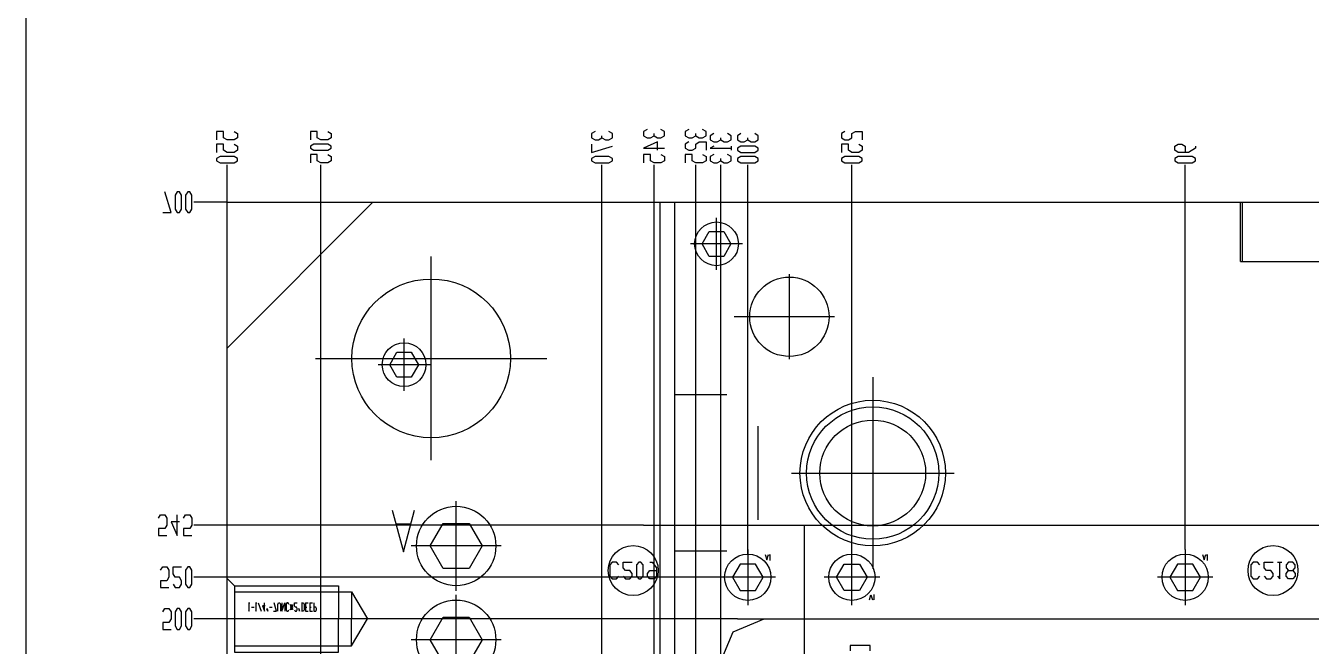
# Model space of a CAD drawing. Header units: millimetres. Extents: x -1 to 1014, y -756 to 757.
# Drawn here: x 10 to 175.8, y 348.3 to 428.3 of the extents above; entities that cross this region are included whole.
import ezdxf

# ---------------------------------------------------------------- set-up
doc = ezdxf.new("R2010")
doc.units = ezdxf.units.MM

# ---------------------------------------------------------------- blocks, each defined once
blk = doc.blocks.new('blockName2')
for points in [[(10.0392, 11.2879), (1013.96, 11.2879), (1013.96, 756.712), (10.0392, 756.712), (10.0392, 11.2879)], [(36.8999, 414.675), (37.3475, 414.406), (37.3475, 413.869), (36.8999, 413.6), (36.0047, 413.6), (35.557, 413.869), (35.557, 414.675), (34.6618, 414.675), (34.6618, 413.6)], [(48.9853, 414.675), (49.4329, 414.406), (49.4329, 413.869), (48.9853, 413.6), (48.0901, 413.6), (47.6425, 413.869), (47.6425, 414.675), (46.7473, 414.675), (46.7473, 413.6)], [(83.4512, 414.675), (83.0035, 414.406), (83.0035, 413.869), (83.4512, 413.6), (83.8988, 413.6), (84.3464, 413.869), (84.3464, 414.137)], [(84.3464, 413.869), (84.794, 413.6), (85.2416, 413.6), (85.6892, 413.869), (85.6892, 414.406), (85.2416, 414.675)], [(90.1653, 414.943), (89.7177, 414.675), (89.7177, 414.137), (90.1653, 413.869), (90.6129, 413.869), (91.0605, 414.137), (91.0605, 414.406)], [(91.0605, 414.137), (91.5081, 413.869), (91.9557, 413.869), (92.4033, 414.137), (92.4033, 414.675), (91.9557, 414.943)], [(95.5366, 414.943), (95.089, 414.675), (95.089, 414.137), (95.5366, 413.869), (95.9842, 413.869), (96.4318, 414.137), (96.4318, 414.406)], [(96.4318, 414.137), (96.8794, 413.869), (97.327, 413.869), (97.7746, 414.137), (97.7746, 414.675), (97.327, 414.943)], [(115.679, 414.675), (115.231, 414.406), (115.231, 413.869), (115.679, 413.6), (116.127, 413.6), (116.574, 413.869), (116.574, 414.406), (117.022, 414.675), (117.917, 414.675), (117.917, 413.6)], [(36.8999, 413.063), (37.3475, 412.795), (37.3475, 412.257), (36.8999, 411.989), (36.0047, 411.989), (35.557, 412.257), (35.557, 413.063), (34.6618, 413.063), (34.6618, 411.989)], [(49.4329, 412.795), (48.9853, 413.063), (47.1949, 413.063), (46.7473, 412.795), (46.7473, 412.526), (47.1949, 412.257), (48.9853, 412.257), (49.4329, 412.526), (49.4329, 412.795)], [(83.0035, 413.063), (83.0035, 411.989), (85.6892, 412.795)], [(91.5081, 412.257), (91.5081, 413.332), (89.7177, 412.526), (92.4033, 412.526)], [(95.5366, 413.332), (95.089, 413.063), (95.089, 412.526), (95.5366, 412.257), (95.9842, 412.257), (96.4318, 412.526), (96.4318, 413.063), (96.8794, 413.332), (97.7746, 413.332), (97.7746, 412.257)], [(98.7594, 414.406), (98.3118, 414.137), (98.3118, 413.6), (98.7594, 413.332), (99.207, 413.332), (99.6546, 413.6), (99.6546, 413.869)], [(98.7594, 412.795), (98.3118, 412.526), (100.997, 412.526)], [(99.6546, 413.6), (100.102, 413.332), (100.55, 413.332), (100.997, 413.6), (100.997, 414.137), (100.55, 414.406)], [(100.997, 412.795), (100.997, 412.257)], [(102.251, 414.406), (101.803, 414.137), (101.803, 413.6), (102.251, 413.332), (102.698, 413.332), (103.146, 413.6), (103.146, 413.869)], [(104.489, 412.526), (104.041, 412.795), (102.251, 412.795), (101.803, 412.526), (101.803, 412.257), (102.251, 411.989), (104.041, 411.989), (104.489, 412.257), (104.489, 412.526)], [(103.146, 413.6), (103.594, 413.332), (104.041, 413.332), (104.489, 413.6), (104.489, 414.137), (104.041, 414.406)], [(117.469, 413.063), (117.917, 412.795), (117.917, 412.257), (117.469, 411.989), (116.574, 411.989), (116.127, 412.257), (116.127, 413.063), (115.231, 413.063), (115.231, 411.989)], [(160.887, 412.795), (160.887, 412.526), (159.992, 411.989), (158.649, 411.989), (158.202, 412.257), (158.202, 412.795), (158.649, 413.063), (159.097, 413.063), (159.545, 412.795), (159.545, 411.989)], [(37.3475, 411.183), (36.8999, 411.452), (35.1094, 411.452), (34.6618, 411.183), (34.6618, 410.915), (35.1094, 410.646), (36.8999, 410.646), (37.3475, 410.915), (37.3475, 411.183)], [(48.9853, 411.72), (49.4329, 411.452), (49.4329, 410.915), (48.9853, 410.646), (48.0901, 410.646), (47.6425, 410.915), (47.6425, 411.72), (46.7473, 411.72), (46.7473, 410.646)], [(85.6892, 411.183), (85.2416, 411.452), (83.4512, 411.452), (83.0035, 411.183), (83.0035, 410.915), (83.4512, 410.646), (85.2416, 410.646), (85.6892, 410.915), (85.6892, 411.183)], [(91.9557, 411.72), (92.4033, 411.452), (92.4033, 410.915), (91.9557, 410.646), (91.0605, 410.646), (90.6129, 410.915), (90.6129, 411.72), (89.7177, 411.72), (89.7177, 410.646)], [(97.327, 411.72), (97.7746, 411.452), (97.7746, 410.915), (97.327, 410.646), (96.4318, 410.646), (95.9842, 410.915), (95.9842, 411.72), (95.089, 411.72), (95.089, 410.646)], [(98.7594, 411.72), (98.3118, 411.452), (98.3118, 410.915), (98.7594, 410.646), (99.207, 410.646), (99.6546, 410.915), (99.6546, 411.183)], [(99.6546, 410.915), (100.102, 410.646), (100.55, 410.646), (100.997, 410.915), (100.997, 411.452), (100.55, 411.72)], [(104.489, 411.183), (104.041, 411.452), (102.251, 411.452), (101.803, 411.183), (101.803, 410.915), (102.251, 410.646), (104.041, 410.646), (104.489, 410.915), (104.489, 411.183)], [(117.917, 411.183), (117.469, 411.452), (115.679, 411.452), (115.231, 411.183), (115.231, 410.915), (115.679, 410.646), (117.469, 410.646), (117.917, 410.915), (117.917, 411.183)], [(160.887, 411.183), (160.44, 411.452), (158.649, 411.452), (158.202, 411.183), (158.202, 410.915), (158.649, 410.646), (160.44, 410.646), (160.887, 410.915), (160.887, 411.183)], [(36.0047, 405.569), (36.0047, 410.377)], [(48.0901, 405.569), (48.0901, 410.377)], [(84.3464, 358.57), (84.3464, 410.377)], [(91.0605, 348.723), (91.0605, 410.377)], [(96.4318, 346.485), (96.4318, 410.377)], [(99.6546, 325), (99.6546, 410.377)], [(103.146, 360.212), (103.146, 410.377)], [(116.574, 360.809), (116.574, 410.377)], [(159.545, 360.809), (159.545, 410.377)], [(27.7055, 404.226), (28.7798, 404.226), (27.9741, 406.912)], [(29.5855, 406.912), (29.3169, 406.464), (29.3169, 404.674), (29.5855, 404.226), (29.854, 404.226), (30.1226, 404.674), (30.1226, 406.464), (29.854, 406.912), (29.5855, 406.912)], [(30.9283, 406.912), (30.6597, 406.464), (30.6597, 404.674), (30.9283, 404.226), (31.1969, 404.226), (31.4654, 404.674), (31.4654, 406.464), (31.1969, 406.912), (30.9283, 406.912)], [(36.0047, 405.569), (31.734, 405.569)], [(36.0047, 405.569), (326.055, 405.569)], [(36.0047, 29.578), (36.0047, 405.569)], [(36.0047, 386.77), (54.8042, 405.569)], [(48.0901, 29.578), (48.0901, 405.569)], [(91.8662, 29.578), (91.8662, 405.569)], [(93.7462, 29.578), (93.7462, 405.569)], [(166.662, 397.928), (166.662, 405.569)], [(166.93, 397.928), (166.93, 405.569)], [(99.1175, 396.841), (99.1175, 403.555)], [(98.1871, 398.586), (97.2568, 400.198), (98.1871, 401.809), (100.048, 401.809), (100.978, 400.198), (100.048, 398.586), (98.1871, 398.586)], [(102.475, 400.198), (95.7604, 400.198)], [(62.324, 372.298), (62.324, 398.555)], [(166.662, 397.928), (200.769, 397.928)], [(108.517, 385.322), (108.517, 396.274)], [(114.312, 390.798), (101.379, 390.798)], [(58.8327, 381.264), (58.8327, 387.978)], [(47.4187, 385.427), (77.2294, 385.427)], [(62.1898, 384.621), (55.4756, 384.621)], [(57.9024, 383.01), (56.972, 384.621), (57.9024, 386.232), (59.763, 386.232), (60.6934, 384.621), (59.763, 383.01), (57.9024, 383.01)], [(119.26, 382.999), (119.26, 358.312)], [(100.46, 380.727), (93.7462, 380.727)], [(104.489, 364.613), (104.489, 376.698)], [(108.769, 370.656), (129.751, 370.656)], [(65.5468, 355.458), (65.5468, 367.054)], [(27.1684, 364.837), (27.4369, 365.284), (27.9741, 365.284), (28.2426, 364.837), (28.2426, 363.942), (27.9741, 363.494), (27.1684, 363.494), (27.1684, 362.599), (28.2426, 362.599)], [(29.854, 364.389), (28.7798, 364.389), (29.5855, 362.599), (29.5855, 365.284)], [(30.3912, 364.837), (30.6597, 365.284), (31.1969, 365.284), (31.4654, 364.837), (31.4654, 363.942), (31.1969, 363.494), (30.3912, 363.494), (30.3912, 362.599), (31.4654, 362.599)], [(57.3012, 365.894), (58.7335, 360.523), (60.1658, 365.894)], [(89.7177, 363.942), (31.734, 363.942)], [(57.8383, 364.104), (59.6287, 364.104)], [(63.873, 358.357), (62.1992, 361.256), (63.873, 364.155), (67.2206, 364.155), (68.8945, 361.256), (67.2206, 358.357), (63.873, 358.357)], [(89.7177, 363.942), (277.713, 363.942)], [(110.477, 347.235), (110.477, 363.942)], [(71.3451, 361.256), (59.7485, 361.256)], [(100.46, 360.584), (93.7462, 360.584)], [(103.146, 360.809), (103.146, 353.646)], [(105.395, 360.148), (105.597, 359.477), (105.798, 360.148)], [(105.932, 360.036), (106, 360.148), (106, 359.477)], [(116.574, 353.646), (116.574, 360.809)], [(159.545, 360.809), (159.545, 353.646)], [(161.794, 360.148), (161.995, 359.477), (162.197, 360.148)], [(162.331, 360.036), (162.398, 360.148), (162.398, 359.477)], [(27.4369, 358.123), (27.7055, 358.57), (28.2426, 358.57), (28.5112, 358.123), (28.5112, 357.227), (28.2426, 356.78), (27.4369, 356.78), (27.4369, 355.885), (28.5112, 355.885)], [(29.0483, 356.332), (29.3169, 355.885), (29.854, 355.885), (30.1226, 356.332), (30.1226, 356.78), (29.854, 357.227), (29.3169, 357.227), (29.0483, 357.675), (29.0483, 358.57), (30.1226, 358.57)], [(30.9283, 358.57), (30.6597, 358.123), (30.6597, 356.332), (30.9283, 355.885), (31.1969, 355.885), (31.4654, 356.332), (31.4654, 358.123), (31.1969, 358.57), (30.9283, 358.57)], [(84.3464, 231.002), (84.3464, 358.57)], [(86.5104, 358.806), (86.224, 359.164), (85.651, 359.164), (85.3646, 358.806), (85.3646, 357.373), (85.651, 357.015), (86.224, 357.015), (86.5104, 357.373)], [(87.0834, 357.373), (87.3699, 357.015), (87.9428, 357.015), (88.2293, 357.373), (88.2293, 357.731), (87.9428, 358.089), (87.3699, 358.089), (87.0834, 358.448), (87.0834, 359.164), (88.2293, 359.164)], [(89.0887, 359.164), (88.8022, 358.806), (88.8022, 357.373), (89.0887, 357.015), (89.3751, 357.015), (89.6616, 357.373), (89.6616, 358.806), (89.3751, 359.164), (89.0887, 359.164)], [(90.521, 359.164), (90.8075, 359.164), (91.3804, 358.448), (91.3804, 357.373), (91.094, 357.015), (90.521, 357.015), (90.2346, 357.373), (90.2346, 357.731), (90.521, 358.089), (91.3804, 358.089)], [(102.161, 358.933), (101.177, 357.227), (102.161, 355.522), (104.131, 355.522), (105.115, 357.227), (104.131, 358.933), (102.161, 358.933)], [(105.932, 359.477), (106.067, 359.477)], [(115.59, 355.522), (114.605, 357.227), (115.59, 358.933), (117.559, 358.933), (118.543, 357.227), (117.559, 355.522), (115.59, 355.522)], [(158.56, 358.933), (157.575, 357.227), (158.56, 355.522), (160.529, 355.522), (161.514, 357.227), (160.529, 358.933), (158.56, 358.933)], [(162.331, 359.477), (162.465, 359.477)], [(169.154, 358.806), (168.868, 359.164), (168.295, 359.164), (168.008, 358.806), (168.008, 357.373), (168.295, 357.015), (168.868, 357.015), (169.154, 357.373)], [(169.727, 357.373), (170.014, 357.015), (170.587, 357.015), (170.873, 357.373), (170.873, 357.731), (170.587, 358.089), (170.014, 358.089), (169.727, 358.448), (169.727, 359.164), (170.873, 359.164)], [(171.446, 357.373), (171.733, 357.015), (171.733, 359.164)], [(171.446, 359.164), (172.019, 359.164)], [(172.878, 359.164), (172.592, 358.806), (172.592, 358.448), (172.878, 358.089), (173.451, 358.089), (173.738, 357.731), (173.738, 357.373), (173.451, 357.015), (172.878, 357.015), (172.592, 357.373), (172.592, 357.731), (172.878, 358.089)], [(173.451, 358.089), (173.738, 358.448), (173.738, 358.806), (173.451, 359.164), (172.878, 359.164)], [(99.5646, 357.227), (31.734, 357.227)], [(36.9446, 356.12), (36.0047, 357.06)], [(106.727, 357.227), (99.5646, 357.227)], [(120.155, 357.227), (112.993, 357.227)], [(163.126, 357.227), (155.963, 357.227)], [(36.9433, 356.121), (50.3729, 356.121), (50.3729, 351.856)], [(36.9446, 356.12), (36.9446, 347.593)], [(36.9446, 355.341), (49.4605, 355.341)], [(49.4605, 355.341), (52.0355, 355.341), (54.1084, 351.856)], [(52.0355, 355.341), (52.0355, 351.856)], [(65.5468, 343.372), (65.5468, 354.969)], [(118.824, 354.307), (119.025, 354.978), (119.226, 354.307)], [(119.361, 354.419), (119.428, 354.307), (119.428, 354.978)], [(119.361, 354.978), (119.495, 354.978)], [(27.7055, 352.751), (27.9741, 353.199), (28.5112, 353.199), (28.7798, 352.751), (28.7798, 351.856), (28.5112, 351.409), (27.7055, 351.409), (27.7055, 350.513), (28.7798, 350.513)], [(27.7055, 352.751), (27.9741, 353.199), (28.5112, 353.199), (28.7798, 352.751), (28.7798, 351.856), (28.5112, 351.409), (27.7055, 351.409), (27.7055, 350.513), (28.7798, 350.513)], [(29.5855, 353.199), (29.3169, 352.751), (29.3169, 350.961), (29.5855, 350.513), (29.854, 350.513), (30.1226, 350.961), (30.1226, 352.751), (29.854, 353.199), (29.5855, 353.199)], [(29.5855, 353.199), (29.3169, 352.751), (29.3169, 350.961), (29.5855, 350.513), (29.854, 350.513), (30.1226, 350.961), (30.1226, 352.751), (29.854, 353.199), (29.5855, 353.199)], [(30.9283, 353.199), (30.6597, 352.751), (30.6597, 350.961), (30.9283, 350.513), (31.1969, 350.513), (31.4654, 350.961), (31.4654, 352.751), (31.1969, 353.199), (30.9283, 353.199)], [(30.9283, 353.199), (30.6597, 352.751), (30.6597, 350.961), (30.9283, 350.513), (31.1969, 350.513), (31.4654, 350.961), (31.4654, 352.751), (31.1969, 353.199), (30.9283, 353.199)], [(38.7787, 353.017), (38.8682, 352.838), (38.8682, 353.912)], [(38.7787, 353.912), (38.9578, 353.912)], [(39.1368, 353.375), (39.4949, 353.375)], [(39.6739, 353.017), (39.7635, 352.838), (39.7635, 353.912)], [(39.6739, 353.912), (39.853, 353.912)], [(40.032, 353.912), (40.3901, 352.838)], [(40.9272, 353.554), (40.5692, 353.554), (40.8377, 352.838), (40.8377, 353.912)], [(41.1063, 353.196), (41.1958, 352.838)], [(41.2853, 352.838), (41.1958, 353.196)], [(41.4644, 353.375), (41.8225, 353.375)], [(42.0015, 352.838), (42.3596, 352.838), (42.091, 353.912)], [(42.5386, 352.838), (42.5386, 353.733), (42.6282, 353.912), (42.8072, 353.912), (42.8967, 353.733), (42.8967, 352.838)], [(43.0758, 353.912), (43.0758, 352.838), (43.4338, 353.912), (43.4338, 352.838)], [(43.971, 353.733), (43.8815, 353.912), (43.7024, 353.912), (43.6129, 353.733), (43.6129, 353.017), (43.7024, 352.838), (43.8815, 352.838), (43.971, 353.017)], [(44.5081, 353.017), (44.15, 353.733)], [(44.15, 353.017), (44.5081, 353.733)], [(44.5081, 353.375), (44.15, 353.375)], [(44.3291, 353.733), (44.3291, 353.017)], [(44.6872, 353.017), (44.7767, 352.838), (44.9557, 352.838), (45.0452, 353.017), (45.0452, 353.196), (44.9557, 353.375), (44.7767, 353.375), (44.6872, 353.554), (44.6872, 353.912), (45.0452, 353.912)], [(45.2243, 353.196), (45.3138, 352.838)], [(45.4033, 352.838), (45.3138, 353.196)], [(45.5824, 353.912), (45.8509, 353.912), (45.9405, 353.733), (45.9405, 353.017), (45.8509, 352.838), (45.5824, 352.838)], [(45.6719, 352.838), (45.6719, 353.912)], [(46.1195, 353.912), (46.1195, 352.838), (46.4776, 352.838)], [(46.1195, 353.912), (46.4776, 353.912)], [(46.1195, 353.375), (46.2985, 353.375)], [(46.6566, 353.912), (46.6566, 352.838), (47.0147, 352.838)], [(46.6566, 353.912), (47.0147, 353.912)], [(46.6566, 353.375), (46.8357, 353.375)], [(47.1938, 353.912), (47.1938, 352.838), (47.4623, 352.838), (47.5518, 353.017), (47.5518, 353.196), (47.4623, 353.375), (47.1938, 353.375)], [(34.3037, 351.856), (31.734, 351.856)], [(101.803, 351.856), (31.734, 351.856)], [(55.0601, 351.856), (34.3037, 351.856)], [(36.9433, 347.591), (50.3729, 347.591), (50.3729, 351.856)], [(49.4605, 348.371), (52.0355, 348.371), (54.1084, 351.856)], [(52.0355, 348.371), (52.0355, 351.856)], [(63.873, 346.271), (62.1992, 349.17), (63.873, 352.07), (67.2206, 352.07), (68.8945, 349.17), (67.2206, 346.271), (63.873, 346.271)], [(99.5803, 346.216), (101.242, 350.208), (105.242, 351.856)], [(101.803, 351.856), (265.628, 351.856)], [(36.9446, 348.371), (49.4605, 348.371)], [(71.3451, 349.17), (59.7485, 349.17)], [(91.0605, 341.561), (91.0605, 348.723)], [(116.339, 348.42), (116.336, 347.728)], [(118.931, 348.42), (116.339, 348.42)], [(118.933, 347.728), (118.931, 348.42)]]:
    blk.add_lwpolyline(points)
for centre, radius in [((99.1175, 400.198), 2.8199), ((62.324, 385.427), 10.2323), ((108.517, 390.798), 5.1162), ((58.8327, 384.621), 2.8199), ((119.26, 370.656), 9.3796), ((119.26, 370.656), 8.5269), ((119.26, 370.656), 6.8216), ((65.5468, 361.256), 5.1162), ((88.3725, 358.089), 3.2228), ((103.146, 357.227), 2.9844), ((116.574, 357.227), 2.9844), ((159.545, 357.227), 2.9844), ((170.873, 358.089), 3.2228), ((65.5468, 349.17), 5.1162)]:
    blk.add_circle(centre, radius)

msp = doc.modelspace()

# ---------------------------------------------------------------- block references
msp.add_blockref('blockName2', (0, 0))

doc.saveas('drawing.dxf')
